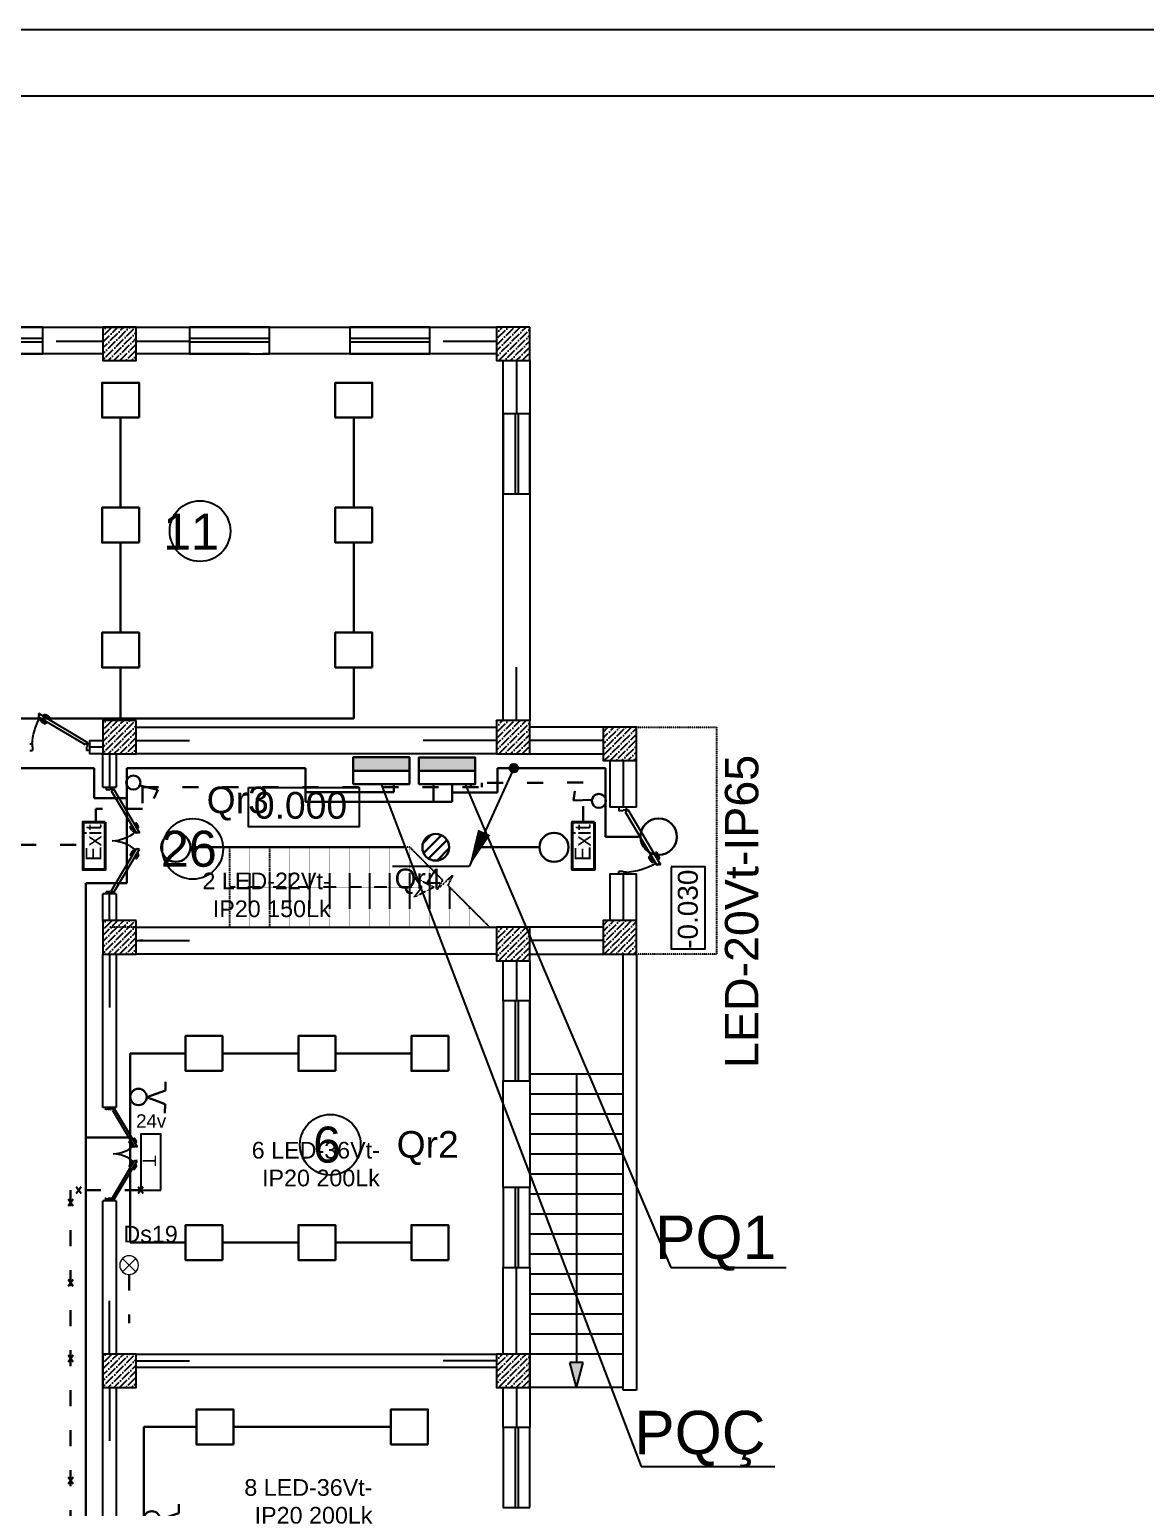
# Model space of a CAD drawing. Header units: millimetres. Extents: x 42452 to 2852333, y -419346 to 834876.
# Drawn here: x 2552441 to 2569170, y 324931 to 347095 of the extents above; entities that cross this region are included whole.
import ezdxf
from ezdxf import colors
from ezdxf.entities.mleader import LeaderData, LeaderLine
from ezdxf.math import Vec2, Vec3

# ---------------------------------------------------------------- set-up
doc = ezdxf.new("R2010")
doc.units = ezdxf.units.MM
for name, pattern in [('( Hidden )', [0.275, 0.15, -0.125]), ('006_PP_0101_AS_101_00$0$006_PP_0101_AS_102_00$0$006_PP_GRID_0101$0$006_TD-D_0101_AS_N101_00$0$TEČKOVANБX2', [0.05, 0, -0.05]), ('ACAD_ISO02W100', [15, 12, -3]), ('ACAD_ISO03W100', [30, 12, -18])]:
    doc.linetypes.add(name, pattern=pattern)
for name, color, linetype in [('BLOK111', 7, 'Continuous'), ('Layer2', 7, 'Continuous'), ('размер', 7, 'Continuous')]:
    doc.layers.add(name, color=color, linetype=linetype)
for name, color, linetype, lineweight in [('c_dv_l x_tti-25_Ном._пера__21_Ном._пера__21', 7, 'Continuous', 30), ('Elektrika_ishiq', 5, 'Continuous', 30), ('memar', 7, 'Continuous', 25), ('выкл1_IP20', 5, 'Continuous', 30), ('Выкл2_IP20', 5, 'Continuous', 30), ('ДВЕРИ', 7, 'Continuous', 5), ('ДС', 5, 'Continuous', 30), ('надписи', 5, 'Continuous', 30), ('НПО20-60', 5, 'Continuous', 30), ('Соед_газа', 184, 'ACAD_ISO03W100', 30), ('Соедин', 5, 'Continuous', 30), ('Соедин_роз', 94, 'Continuous', 30), ('Соединение', 5, 'Continuous', 30), ('текст_свет', 5, 'Continuous', 30), ('Шит', 1, 'Continuous', 30)]:
    doc.layers.add(name, color=color, linetype=linetype, lineweight=lineweight)
doc.styles.add('Arial', font='arial.ttf', dxfattribs={"height": 200})
doc.styles.add('GENERATED_STYLE_1', font='times.ttf')
doc.styles.add('my_own', font='arial.ttf')
doc.styles.get("Standard").update_dxf_attribs({"font": 'arial.ttf'})
doc.styles.add('СГЕНЕРИР_СТИЛЬ_1', font='arial.ttf')

# ---------------------------------------------------------------- blocks, each defined once
blk = doc.blocks.new('qapi 700')
at = {"layer": 'ДВЕРИ', "color": 251, "lineweight": 25, "true_color": 0x636466}
for p, q in [((1281620, 90086), (1281659, 90086)), ((1281659, 90034), (1281659, 90086)), ((1282420, 90086), (1282380, 90086)), ((1282380, 90034), (1282380, 90085)), ((1281620, 89997), (1281651, 89997)), ((1281651, 89997), (1281651, 90034)), ((1281651, 90034), (1281659, 90034)), ((1282368, 90010), (1281735, 89633)), ((1282395, 89980), (1281741, 89591)), ((1282382, 89987), (1282368, 90010)), ((1282388, 90034), (1282380, 90034)), ((1282388, 89991), (1282382, 89987)), ((1282388, 89997), (1282388, 90034)), ((1282420, 89997), (1282388, 89997)), ((1282420, 89997), (1282388, 89997)), ((1282395, 89980), (1282388, 89991)), ((1281775, 89698), (1281826, 89728)), ((1281835, 89712), (1281794, 89687)), ((1281836, 89725), (1281838, 89722)), ((1281733, 89605), (1281747, 89613)), ((1281741, 89591), (1281733, 89605)), ((1281747, 89613), (1281735, 89633)), ((1281812, 89685), (1281762, 89656)), ((1281762, 89656), (1281765, 89651)), ((1281776, 89665), (1281770, 89676)), ((1281785, 89617), (1281787, 89613)), ((1281787, 89613), (1281837, 89642)), ((1281792, 89676), (1281793, 89674)), ((1281802, 89622), (1281809, 89609)), ((1281814, 89681), (1281812, 89685)), ((1281820, 89629), (1281818, 89631)), ((1281872, 89650), (1281831, 89626)), ((1281831, 89604), (1281881, 89634)), ((1281837, 89642), (1281835, 89646)), ((1281884, 89645), (1281883, 89647))]:
    blk.add_line(p, q, dxfattribs=at)
for centre, radius, start, end in [((1282471, 90052), 821, 183.4077, 209.5706), ((1281830, 89721), 7.94, 30.7133, 120.7133), ((1281831, 89718), 7.94, 300.7133, 30.7133), ((1281783, 89684), 15.9, 120.7133, 210.7133), ((1281798, 89680), 7.94, 120.7133, 210.7133), ((1281823, 89617), 15.9, 210.7133, 300.7133), ((1281827, 89633), 7.94, 210.7133, 300.7133), ((1281876, 89643), 7.94, 30.7133, 120.7133), ((1281877, 89641), 7.94, 300.7133, 30.7133)]:
    blk.add_arc(centre, radius, start, end, dxfattribs=at)
blk = doc.blocks.new('DSA')
at = {"layer": 'ДВЕРИ', "color": 251, "lineweight": 25, "true_color": 0x636466}
for p, q in [((153780, 788017), (153820, 788017)), ((153812, 787928), (153812, 787965)), ((153812, 787965), (153820, 787965)), ((153818, 787918), (153832, 787941)), ((153820, 787965), (153820, 788016)), ((153832, 787941), (154468, 787562)), ((155336, 787941), (154700, 787562)), ((155350, 787918), (155336, 787941)), ((155388, 788017), (155348, 788017)), ((155348, 787965), (155348, 788016)), ((155356, 787965), (155348, 787965)), ((155356, 787928), (155356, 787965)), ((153780, 787928), (153812, 787928)), ((153780, 787928), (153812, 787928)), ((153804, 787910), (153811, 787922)), ((153804, 787910), (154462, 787520)), ((153811, 787922), (153818, 787918)), ((155364, 787910), (154706, 787520)), ((155357, 787922), (155350, 787918)), ((155388, 787928), (155356, 787928)), ((155388, 787928), (155356, 787928)), ((155364, 787910), (155357, 787922)), ((154318, 787574), (154320, 787576)), ((154372, 787532), (154321, 787563)), ((154331, 787579), (154372, 787555)), ((154366, 787654), (154365, 787652)), ((154365, 787571), (154368, 787575)), ((154415, 787542), (154365, 787571)), ((154367, 787641), (154409, 787616)), ((154428, 787627), (154377, 787657)), ((154383, 787557), (154384, 787560)), ((154388, 787610), (154391, 787615)), ((154391, 787615), (154441, 787585)), ((154401, 787550), (154394, 787538)), ((154411, 787605), (154410, 787603)), ((154418, 787546), (154415, 787542)), ((154426, 787594), (154433, 787605)), ((154441, 787585), (154438, 787580)), ((154456, 787542), (154468, 787562)), ((154470, 787534), (154456, 787542)), ((154462, 787520), (154470, 787534)), ((154698, 787534), (154712, 787542)), ((154706, 787520), (154698, 787534)), ((154712, 787542), (154700, 787562)), ((154777, 787615), (154727, 787585)), ((154727, 787585), (154730, 787580)), ((154742, 787594), (154735, 787605)), ((154740, 787627), (154791, 787657)), ((154750, 787546), (154753, 787542)), ((154753, 787542), (154803, 787571)), ((154757, 787605), (154758, 787603)), ((154801, 787641), (154760, 787616)), ((154767, 787550), (154775, 787538)), ((154780, 787610), (154777, 787615)), ((154785, 787557), (154784, 787560)), ((154837, 787579), (154796, 787555)), ((154797, 787532), (154847, 787563)), ((154803, 787571), (154800, 787575)), ((154802, 787654), (154804, 787652)), ((154850, 787574), (154848, 787576))]:
    blk.add_line(p, q, dxfattribs=at)
for centre, radius, start, end in [((154002, 787952), 583, 319.7101, 357.5846), ((155160, 787950), 576, 182.1815, 220.5237), ((154325, 787569), 7.98, 149.2867, 239.2867), ((154327, 787572), 7.98, 59.2867, 149.2867), ((154371, 787648), 7.98, 149.2867, 239.2867), ((154373, 787650), 7.98, 59.2867, 149.2867), ((154376, 787561), 7.98, 239.2867, 329.2867), ((154380, 787546), 16, 239.2867, 329.2867), ((154404, 787609), 7.98, 329.2867, 59.2867), ((154420, 787613), 16, 329.2867, 59.2867), ((154748, 787613), 16, 120.7133, 210.7133), ((154764, 787609), 7.98, 120.7133, 210.7133), ((154788, 787546), 16, 210.7133, 300.7133), ((154792, 787561), 7.98, 210.7133, 300.7133), ((154795, 787650), 7.98, 30.7133, 120.7133), ((154797, 787648), 7.98, 300.7133, 30.7133), ((154842, 787572), 7.98, 30.7133, 120.7133), ((154843, 787569), 7.98, 300.7133, 30.7133)]:
    blk.add_arc(centre, radius, start, end, dxfattribs=at)
blk = doc.blocks.new('выкл1_IP20')
at = {"layer": 'выкл1_IP20'}
for p, q in [((0, 125), (-70, 447)), ((-70, 447), (99, 447))]:
    blk.add_line(p, q, dxfattribs=at)
blk.add_circle((0, 0), 125, dxfattribs=at)
blk = doc.blocks.new('выкл2_IP20')
at = {"layer": 'Выкл2_IP20'}
for p, q in [((-105, 409), (-239, 409)), ((0, 125), (-105, 409)), ((0, 125), (105, 409)), ((105, 409), (239, 409))]:
    blk.add_line(p, q, dxfattribs=at)
blk.add_circle((0, 0), 125, dxfattribs=at)
blk = doc.blocks.new('х')
at = {"layer": 'Соед_газа', "color": 4, "ltscale": 25}
for p, q in [((38, 50), (-38, -50)), ((-38, 50), (38, -50))]:
    blk.add_line(p, q, dxfattribs=at)
blk = doc.blocks.new('ПГ')
at = {"layer": 'Шит'}
blk.add_hatch(color=256, dxfattribs=at).paths.add_polyline_path([(-470, 228), (-470, 3), (470, 3), (470, 228)])
blk.add_line((470, 228), (-470, 228), dxfattribs=at)
blk.add_lwpolyline([(-470, 452), (-470, 3), (470, 3), (470, 452)], close=True, dxfattribs=at)
blk = doc.blocks.new('t')
at = {"layer": 'Соедин', "lineweight": -3}
blk.add_hatch(color=256, dxfattribs=at).paths.add_polyline_path([(-65, 0, 1), (65, 0, 1)])
blk.add_circle((0, 0), 65.1, dxfattribs=at)
blk = doc.blocks.new('НПО20-60')
at = {"layer": 'НПО20-60'}
blk.add_circle((0, 0), 218, dxfattribs=at)
blk = doc.blocks.new('LED 18Vt_qaza')
at = {"layer": 'Elektrika_ishiq'}
h = blk.add_hatch(dxfattribs=at)
h.set_pattern_fill('ANSI31', color=256, scale=35)
h.set_pattern_definition([(45, (-81120.91, -35049.79), (-78.57724, 78.57724), [])])
h.paths.add_polyline_path([(-200, 0, 1), (200, 0, 1)])
blk.add_circle((0, 0), 200, dxfattribs=at)
blk = doc.blocks.new('дс')
at = {"layer": 'ДС', "linetype": 'Continuous', "lineweight": 0}
for p, q in [((-99, 99), (99, -99)), ((-99, -99), (99, 99))]:
    blk.add_line(p, q, dxfattribs=at)
blk.add_circle((0, 0), 140, dxfattribs=at)

msp = doc.modelspace()

# ---------------------------------------------------------------- hatches: boundary and pattern name
at = {"layer": 'memar', "lineweight": 25}
h = msp.add_hatch(dxfattribs=at)
h.set_pattern_fill('ANSI36', color=256, scale=500)
h.set_pattern_definition([(45, (803142.24, 2624728.387), (33.1456304, 121.533978), [156.25, -31.25, 0, -31.25])])
h.paths.add_polyline_path([(2553540.25168, 342630.87208), (2553540.25168, 342130.87208), (2554040.25168, 342130.87208), (2554040.25168, 342630.87208)])
h = msp.add_hatch(dxfattribs=at)
h.set_pattern_fill('ANSI36', color=256, scale=500)
h.set_pattern_definition([(45, (797242.44, 2624728.387), (33.1456304, 121.533978), [156.25, -31.25, 0, -31.25])])
h.paths.add_polyline_path([(2559440.05661, 342630.87208), (2559440.05661, 342130.87208), (2559940.05661, 342130.87208), (2559940.05661, 342630.87208)])
h = msp.add_hatch(dxfattribs=at)
h.set_pattern_fill('ANSI36', color=256, scale=500)
h.set_pattern_definition([(45, (803142.24, 2618828.38), (33.1456304, 121.533978), [156.25, -31.25, 0, -31.25])])
h.paths.add_polyline_path([(2553540.25168, 336730.86639), (2553540.25168, 336230.86639), (2554040.25168, 336230.86639), (2554040.25168, 336730.86639)])
h = msp.add_hatch(dxfattribs=at)
h.set_pattern_fill('ANSI36', color=256, scale=500)
h.set_pattern_definition([(45, (797242.26, 2618828.38), (33.1456304, 121.533978), [156.25, -31.25, 0, -31.25])])
h.paths.add_polyline_path([(2559440.23291, 336730.86639), (2559440.23291, 336230.86639), (2559940.23291, 336230.86639), (2559940.23291, 336730.86639)])
h = msp.add_hatch(dxfattribs=at)
h.set_pattern_fill('ANSI36', color=256, scale=500)
h.set_pattern_definition([(45, (795642.066, 2618728.38), (33.1456304, 121.533978), [156.25, -31.25, 0, -31.25])])
h.paths.add_polyline_path([(2561040.42783, 336630.86639), (2561040.42783, 336130.86639), (2561540.42783, 336130.86639), (2561540.42783, 336630.86639)])
at = {"layer": 'memar', "linetype": 'Continuous', "lineweight": 25, "true_color": 0x000000}
h = msp.add_hatch(dxfattribs=at)
h.set_pattern_fill('ЖЕЛЕЗОБЕТОН', color=18, style=0, pattern_type=2)
h.set_pattern_definition([(45, (3159189.63, 1700578.46), (-183.847756, 183.847756), []), (45, (3159097.7, 1700670.4), (-183.847756, 183.847756), [194.999993, -64.999998, 0, -64.999998])])
h.paths.add_polyline_path([(2561540.42783, 336630.8664), (2561540.42783, 336130.86639), (2561540.23291, 336130.86639), (2561540.23291, 336630.67147)])
at = {"layer": 'memar', "lineweight": 25}
h = msp.add_hatch(dxfattribs=at)
h.set_pattern_fill('ANSI36', color=256, scale=500)
h.set_pattern_definition([(45, (803142.24, 2615828.38), (33.1456304, 121.533978), [156.25, -31.25, 0, -31.25])])
h.paths.add_polyline_path([(2553540.25168, 333730.86639), (2553540.25168, 333230.86639), (2554040.25168, 333230.86639), (2554040.25168, 333730.86639)])
h = msp.add_hatch(dxfattribs=at)
h.set_pattern_fill('ANSI36', color=256, scale=500)
h.set_pattern_definition([(45, (797242.26, 2615728.38), (33.1456304, 121.533978), [156.25, -31.25, 0, -31.25])])
h.paths.add_polyline_path([(2559440.23291, 333630.86639), (2559440.23291, 333130.86639), (2559940.23291, 333130.86639), (2559940.23291, 333630.86639)])
h = msp.add_hatch(dxfattribs=at)
h.set_pattern_fill('ANSI36', color=256, scale=500)
h.set_pattern_definition([(45, (795642.26, 2615828.38), (33.1456304, 121.533978), [156.25, -31.25, 0, -31.25])])
h.paths.add_polyline_path([(2561040.23291, 333730.86639), (2561040.23291, 333230.86639), (2561540.23291, 333230.86639), (2561540.23291, 333730.86639)])
h = msp.add_hatch(dxfattribs=at)
h.set_pattern_fill('ANSI36', color=256, scale=500)
h.set_pattern_definition([(45, (803142.44, 2609328.38), (33.1456304, 121.533978), [156.25, -31.25, 0, -31.25])])
h.paths.add_polyline_path([(2553540.05675, 327230.86639), (2553540.05675, 326730.86639), (2554040.05675, 326730.86639), (2554040.05675, 327230.86639)])
h = msp.add_hatch(dxfattribs=at)
h.set_pattern_fill('ANSI36', color=256, scale=500)
h.set_pattern_definition([(45, (797242.26, 2609328.38), (33.1456304, 121.533978), [156.25, -31.25, 0, -31.25])])
h.paths.add_polyline_path([(2559440.23291, 327230.86639), (2559440.23291, 326730.86639), (2559940.23291, 326730.86639), (2559940.23291, 327230.86639)])
at = {"layer": 'memar', "linetype": 'Continuous', "lineweight": 25, "true_color": 0x000000}
msp.add_hatch(color=18, dxfattribs=at).paths.add_polyline_path([(2560639.96845, 326730.86639), (2560539.96845, 327104.07139), (2560739.96845, 327104.07139)])

# ---------------------------------------------------------------- linework, layer by layer
at = {"color": 5, "lineweight": 30}
for p, q in [((2553804.93235, 341274.58628), (2553804.93235, 339924.97929)), ((2557300.3964, 341274.58628), (2557300.3964, 339924.97929)), ((2553804.93235, 339401.14089), (2553804.93235, 338051.5339)), ((2557300.3964, 339401.14089), (2557300.3964, 338051.5339)), ((2553804.93235, 336763.15637), (2553804.93235, 337527.69549)), ((2557300.3964, 336763.15637), (2557300.3964, 337527.69549)), ((2553900.0036, 335178.13191), (2553900.0036, 336016.85071)), ((2553900.0036, 336016.85071), (2556575.38393, 336016.85071)), ((2559456.81651, 336016.85071), (2561073.29608, 336016.85071)), ((2561073.29608, 336016.85071), (2561073.29608, 334989.55395)), ((2561598.07547, 334989.55395), (2561073.29608, 334989.55395))]:
    msp.add_line(p, q, dxfattribs=at)
for points in [[(2554082.20349, 341274.58628), (2553527.66121, 341274.58628), (2553527.66121, 341798.42468), (2554082.20349, 341798.42468)], [(2557577.66754, 341274.58628), (2557023.12526, 341274.58628), (2557023.12526, 341798.42468), (2557577.66754, 341798.42468)], [(2554082.20349, 339401.14089), (2553527.66121, 339401.14089), (2553527.66121, 339924.97929), (2554082.20349, 339924.97929)], [(2557577.66754, 339401.14089), (2557023.12526, 339401.14089), (2557023.12526, 339924.97929), (2557577.66754, 339924.97929)], [(2554082.20349, 337527.69549), (2553527.66121, 337527.69549), (2553527.66121, 338051.5339), (2554082.20349, 338051.5339)], [(2557577.66754, 337527.69549), (2557023.12526, 337527.69549), (2557023.12526, 338051.5339), (2557577.66754, 338051.5339)], [(2555333.09415, 331478.0173), (2554778.55187, 331478.0173), (2554778.55187, 332001.85571), (2555333.09415, 332001.85571)], [(2557026.61137, 331478.0173), (2556472.06909, 331478.0173), (2556472.06909, 332001.85571), (2557026.61137, 332001.85571)], [(2558720.12858, 331478.0173), (2558165.5863, 331478.0173), (2558165.5863, 332001.85571), (2558720.12858, 332001.85571)], [(2555333.09415, 328641.63529), (2554778.55187, 328641.63529), (2554778.55187, 329165.47369), (2555333.09415, 329165.47369)], [(2557026.61137, 328641.63529), (2556472.06909, 328641.63529), (2556472.06909, 329165.47369), (2557026.61137, 329165.47369)], [(2558720.12858, 328641.63529), (2558165.5863, 328641.63529), (2558165.5863, 329165.47369), (2558720.12858, 329165.47369)], [(2555495.82191, 325877.07053), (2554941.27963, 325877.07053), (2554941.27963, 326400.90893), (2555495.82191, 326400.90893)], [(2558413.57724, 325877.07053), (2557859.03496, 325877.07053), (2557859.03496, 326400.90893), (2558413.57724, 326400.90893)]]:
    msp.add_lwpolyline(points, close=True, dxfattribs=at)
at = {"layer": 'BLOK111', "color": 5, "lineweight": 40, "ltscale": 0.5}
for points in [[(2553575.44555, 335209.10205), (2553575.44555, 334498.04367), (2553241.76222, 334498.04367), (2553241.76222, 335209.10205)], [(2560909.03943, 335209.10205), (2560909.03943, 334498.04367), (2560575.3561, 334498.04367), (2560575.3561, 335209.10205)]]:
    msp.add_lwpolyline(points, close=True, dxfattribs=at)
at = {"layer": 'c_dv_l x_tti-25_Ном._пера__21_Ном._пера__21', "linetype": 'Continuous', "lineweight": 25, "flags": 128}
for points in [[(2504668.48455, 347094.91914), (2588276.03655, 347094.91914), (2588276.03655, 287972.43594), (2504668.48455, 287972.43594)], [(2508649.79655, 346099.59114), (2587280.70855, 346099.59114), (2587280.70855, 288967.76394), (2508649.79655, 288967.76394)]]:
    msp.add_lwpolyline(points, close=True, dxfattribs=at)
at = {"layer": 'Layer2', "color": 4}
msp.add_lwpolyline([(2554406.84338, 329687.71366), (2554406.84338, 330527.7222), (2554107.81007, 330527.7222), (2554107.81007, 329687.71366)], close=True, dxfattribs=at)
at = {"layer": 'memar', "color": 7, "linetype": '( Hidden )', "lineweight": 25}
for p, q in [((2561540.05661, 336630.86639), (2562740.05661, 336630.86639)), ((2562740.05661, 336630.86639), (2562740.05661, 333230.86639)), ((2558142.23291, 334830.84796), (2555442.23291, 334830.84796)), ((2555442.23291, 333630.84796), (2555442.23291, 334830.84796)), ((2556042.23291, 333630.84796), (2556042.23291, 334830.84796)), ((2558633.64269, 334339.43818), (2558142.23291, 334830.84796)), ((2559342.23291, 333630.84796), (2558711.97539, 334261.10548)), ((2554039.8803, 333630.86639), (2553639.8803, 333630.86639)), ((2558693.26665, 333230.86639), (2555640.01588, 333230.86639)), ((2559439.8803, 333230.86639), (2557493.26665, 333230.86639)), ((2562740.05661, 333230.86639), (2561540.05661, 333230.86639))]:
    msp.add_line(p, q, dxfattribs=at)
at = {"layer": 'memar', "color": 7, "linetype": '006_PP_0101_AS_101_00$0$006_PP_0101_AS_102_00$0$006_PP_GRID_0101$0$006_TD-D_0101_AS_N101_00$0$TEČKOVANБX2', "lineweight": 25}
for p, q in [((2555742.23291, 333630.84796), (2555742.23291, 334830.84796)), ((2556042.23291, 333630.84796), (2556042.23291, 334830.84796)), ((2556342.23291, 333630.84796), (2556342.23291, 334830.84796)), ((2556642.23291, 333630.84796), (2556642.23291, 334830.84796)), ((2556942.23291, 333630.84796), (2556942.23291, 334830.84796)), ((2557242.23291, 333630.84796), (2557242.23291, 334830.84796)), ((2557542.23291, 333630.84796), (2557542.23291, 334830.84796)), ((2557842.23291, 333630.84796), (2557842.23291, 334830.84796)), ((2558142.23291, 333630.84796), (2558142.23291, 334830.84796)), ((2558442.23291, 333630.84796), (2558442.23291, 334530.84796)), ((2558742.23291, 334323.7257), (2558742.23291, 334374.42519)), ((2558742.23291, 333630.84796), (2558742.23291, 334230.84796)), ((2559042.23291, 333630.84796), (2559042.23291, 333930.84796)), ((2559342.23291, 333630.84796), (2559342.23291, 333630.86639))]:
    msp.add_line(p, q, dxfattribs=at)
at = {"layer": 'memar', "color": 7, "linetype": 'Continuous', "lineweight": 25}
for p, q in [((2554138.3178, 333430.87476), (2554096.1303, 333430.87476)), ((2561340.05661, 331430.86639), (2559939.8803, 331430.86639)), ((2560639.96845, 331430.86639), (2560639.96845, 327104.07139)), ((2561340.05661, 331130.86639), (2559939.8803, 331130.86639)), ((2561340.05661, 330830.86639), (2559939.8803, 330830.86639)), ((2561340.05661, 330530.86639), (2559939.8803, 330530.86639)), ((2561340.05661, 330230.86639), (2559939.8803, 330230.86639)), ((2561340.05661, 329930.86639), (2559939.8803, 329930.86639)), ((2561340.05661, 329630.86639), (2559939.8803, 329630.86639)), ((2561340.05661, 329330.86639), (2559939.8803, 329330.86639)), ((2561340.05661, 329030.86639), (2559939.8803, 329030.86639)), ((2561340.05661, 328730.86639), (2559939.8803, 328730.86639)), ((2561340.05661, 328430.86639), (2559939.8803, 328430.86639)), ((2561340.05661, 328130.86639), (2559939.8803, 328130.86639)), ((2561340.05661, 327830.86639), (2559939.8803, 327830.86639)), ((2561340.05661, 327530.86639), (2559939.8803, 327530.86639)), ((2561340.05661, 327230.86639), (2559939.8803, 327230.86639)), ((2560739.96845, 327104.07139), (2560539.96845, 327104.07139)), ((2560639.96845, 326730.86639), (2560539.96845, 327104.07139)), ((2560639.96845, 326730.86639), (2560739.96845, 327104.07139)), ((2561340.05661, 326730.86639), (2559939.8803, 326730.86639))]:
    msp.add_line(p, q, dxfattribs=at)
at = {"layer": 'memar', "color": 0, "lineweight": 25}
for p, q in [((2553739.8803, 330930.86639), (2553539.8803, 330930.86639)), ((2553739.8803, 329530.86639), (2553539.8803, 329530.86639))]:
    msp.add_line(p, q, dxfattribs=at)
at = {"layer": 'memar', "color": 251, "linetype": 'ACAD_ISO02W100', "lineweight": 25, "ltscale": 10, "true_color": 0x636466}
for p, q in [((2553570.11107, 330915.27957), (2553580.42503, 330909.15235)), ((2553585.33542, 330936.52705), (2553585.33542, 330908.62366)), ((2553585.33542, 330936.52705), (2553585.33542, 330908.62366)), ((2553663.23951, 330936.52705), (2553663.23951, 330901.64782)), ((2553580.42503, 330909.15235), (2553576.86217, 330903.15498)), ((2553576.86217, 330903.15498), (2553596.53507, 330891.4679)), ((2553585.33542, 330908.62366), (2553617.68253, 330908.62366)), ((2553617.68253, 330908.62366), (2553617.68253, 330901.64782)), ((2553617.68253, 330901.64782), (2553662.74457, 330901.64782)), ((2553570.11107, 329552.11387), (2553580.42503, 329558.24109)), ((2553576.86217, 329564.23846), (2553596.53507, 329575.92554)), ((2553580.42503, 329558.24109), (2553576.86217, 329564.23846)), ((2553585.33542, 329530.86639), (2553585.33542, 329558.76978)), ((2553585.33542, 329530.86639), (2553585.33542, 329558.76978)), ((2553585.33542, 329558.76978), (2553617.68253, 329558.76978)), ((2553617.68253, 329558.76978), (2553617.68253, 329565.74562)), ((2553617.68253, 329565.74562), (2553662.74457, 329565.74562)), ((2553663.23951, 329530.86639), (2553663.23951, 329565.74562))]:
    msp.add_line(p, q, dxfattribs=at)
at = {"layer": 'memar', "color": 0, "lineweight": 25}
for points in [[(2518040.05661, 342630.87208), (2559440.05661, 342630.87208)], [(2553540.25168, 342230.87208), (2548039.86168, 342230.87208)], [(2555739.8803, 342230.87208), (2554040.25168, 342230.87208)], [(2559440.05661, 342230.87208), (2555939.8803, 342230.87208)], [(2559540.05661, 336730.86639), (2559540.05661, 342130.87208)], [(2559940.05661, 342130.87208), (2559940.05661, 336730.86639)], [(2554040.25168, 336630.86639), (2559440.05661, 336630.86639)], [(2561040.42783, 336630.86639), (2559940.25153, 336630.86639)], [(2553339.40574, 336430.86639), (2553540.25168, 336430.86639)], [(2553339.40574, 336430.86639), (2553339.40574, 336230.86639)], [(2553539.8803, 336230.86639), (2553339.40574, 336230.86639)], [(2553540.05675, 335730.86639), (2553540.05675, 336230.86639), (2553740.05675, 336230.86639), (2553740.05675, 335730.86639)], [(2559440.23291, 336230.86639), (2554040.25168, 336230.86639)], [(2559940.05661, 336230.86639), (2561040.42783, 336230.86639)], [(2561140.42783, 336130.86639), (2561140.42783, 335431.11762)], [(2561540.42783, 335431.11762), (2561540.42783, 336130.86639)], [(2553540.05675, 335730.86639), (2553740.05675, 335730.86639)], [(2561540.42783, 335431.11762), (2561140.42783, 335431.11762)], [(2561140.42783, 334431.11762), (2561540.42783, 334431.11762)], [(2561140.42783, 334431.1176), (2561140.42783, 333730.86639)], [(2561540.05661, 333730.86639), (2561540.42783, 334431.11762)], [(2553740.05675, 334130.86639), (2553739.8803, 333730.86639), (2553539.8803, 333730.86639), (2553540.05675, 334130.86639)], [(2553740.05675, 334130.86639), (2553540.05675, 334130.86639)], [(2554039.8803, 333630.86639), (2559440.23291, 333630.86639)], [(2561040.42783, 333630.86639), (2559940.05661, 333630.86639)], [(2553539.8803, 330930.86639), (2553540.25168, 333230.86639)], [(2553740.05675, 333230.86639), (2553739.8803, 330930.86639)], [(2559440.05661, 333230.86639), (2554040.25168, 333230.86639)], [(2559540.05675, 332530.79026), (2559540.05675, 333130.86639)], [(2559940.05675, 333130.86639), (2559940.05675, 329730.79026)], [(2559940.42783, 333230.86639), (2561040.05661, 333230.86639)], [(2559540.05675, 329730.79026), (2559540.05675, 331330.79026)], [(2559940.05675, 331330.79026), (2559940.05675, 329730.79026)], [(2553539.8803, 324531.03607), (2553539.8803, 329530.86639)], [(2553739.8803, 329530.86639), (2553739.8803, 327230.86639)], [(2559540.05675, 327230.86639), (2559540.05675, 328530.79026)], [(2559940.05675, 328530.79026), (2559940.05675, 326130.79026)], [(2553740.05675, 326730.86639), (2553739.8803, 324531.03607)], [(2559540.05675, 326130.79026), (2559540.05675, 326730.86639)]]:
    msp.add_lwpolyline(points, dxfattribs=at)
for points in [[(2552640.05661, 342630.87208), (2551440.05661, 342630.87208), (2551440.05661, 342230.87208), (2552640.05661, 342230.87208)], [(2556040.0566, 342630.87208), (2554840.05661, 342630.87208), (2554840.05661, 342230.87208), (2556040.0566, 342230.87208)], [(2558440.23291, 342630.87208), (2557240.23291, 342630.87208), (2557240.23291, 342230.87208), (2558440.23291, 342230.87208)], [(2559940.05661, 340130.45666), (2559940.05661, 341330.45666), (2559540.05661, 341330.45666), (2559540.05661, 340130.45666)], [(2559940.05661, 331330.79026), (2559940.05661, 332530.79026), (2559540.05661, 332530.79026), (2559540.05661, 331330.79026)], [(2559938.91934, 328530.79026), (2559938.91934, 329730.79026), (2559538.91934, 329730.79026), (2559538.91934, 328530.79026)], [(2559440.23291, 327030.86639), (2554040.05675, 327030.86639), (2554040.05675, 327230.86639), (2559440.23291, 327230.86639)], [(2559940.05661, 324930.79026), (2559940.05661, 326130.79026), (2559540.05661, 326130.79026), (2559540.05661, 324930.79026)]]:
    msp.add_lwpolyline(points, close=True, dxfattribs=at)
at = {"layer": 'memar', "color": 146, "lineweight": 25, "true_color": 0x105689}
for points in [[(2551440.05661, 342462.00949), (2551440.05661, 342412.00949), (2552640.05661, 342412.00949), (2552640.05661, 342462.00949)], [(2554840.05661, 342462.00949), (2554840.05661, 342412.00949), (2556040.0566, 342412.00949), (2556040.0566, 342462.00949)], [(2557240.23291, 342462.00949), (2557240.23291, 342412.00949), (2558440.23291, 342412.00949), (2558440.23291, 342462.00949)], [(2559771.19401, 341330.45666), (2559721.19401, 341330.45666), (2559721.19401, 340130.45666), (2559771.19401, 340130.45666)], [(2559771.19401, 332530.79026), (2559721.19401, 332530.79026), (2559721.19401, 331330.79026), (2559771.19401, 331330.79026)], [(2559770.05675, 329730.79026), (2559720.05675, 329730.79026), (2559720.05675, 328530.79026), (2559770.05675, 328530.79026)], [(2559771.19401, 326130.79026), (2559721.19401, 326130.79026), (2559721.19401, 324930.79026), (2559771.19401, 324930.79026)]]:
    msp.add_lwpolyline(points, close=True, dxfattribs=at)
at = {"layer": 'memar', "color": 3, "lineweight": 25}
for points in [[(2554040.25168, 342630.87208), (2553540.25168, 342630.87208), (2553540.25168, 342130.87208), (2554040.25168, 342130.87208)], [(2559940.05661, 342630.87208), (2559440.05661, 342630.87208), (2559440.05661, 342130.87208), (2559940.05661, 342130.87208)], [(2554040.25168, 336730.86639), (2553540.25168, 336730.86639), (2553540.25168, 336230.86639), (2554040.25168, 336230.86639)], [(2559940.23291, 336730.86639), (2559440.23291, 336730.86639), (2559440.23291, 336230.86639), (2559940.23291, 336230.86639)], [(2561540.42783, 336630.86639), (2561040.42783, 336630.86639), (2561040.42783, 336130.86639), (2561540.42783, 336130.86639)], [(2554040.25168, 333730.86639), (2553540.25168, 333730.86639), (2553540.25168, 333230.86639), (2554040.25168, 333230.86639)], [(2559940.23291, 333630.86639), (2559440.23291, 333630.86639), (2559440.23291, 333130.86639), (2559940.23291, 333130.86639)], [(2561540.23291, 333730.86639), (2561040.23291, 333730.86639), (2561040.23291, 333230.86639), (2561540.23291, 333230.86639)], [(2554040.05675, 327230.86639), (2553540.05675, 327230.86639), (2553540.05675, 326730.86639), (2554040.05675, 326730.86639)], [(2559940.23291, 327230.86639), (2559440.23291, 327230.86639), (2559440.23291, 326730.86639), (2559940.23291, 326730.86639)]]:
    msp.add_lwpolyline(points, close=True, dxfattribs=at)
at = {"layer": 'memar', "lineweight": 25}
for points in [[(2553540.25168, 342416.36379), (2552839.96584, 342416.36379)], [(2554840.25168, 342416.36379), (2554040.25168, 342416.36379)], [(2559440.05661, 342416.36379), (2558640.05661, 342416.36379)], [(2559740.2329, 342130.87208), (2559740.05661, 341330.45666)], [(2559740.2329, 336730.86639), (2559740.2329, 337530.86639)], [(2553339.40574, 336337.31698), (2553540.25168, 336337.31698)], [(2553640.05675, 336230.86639), (2553640.05675, 335730.86639)], [(2554040.25168, 336430.86639), (2554840.25168, 336430.86639)], [(2559440.23291, 336430.86639), (2558340.03798, 336430.86639)], [(2561040.42783, 336430.86639), (2559940.23291, 336430.86639)], [(2561340.42783, 336130.86639), (2561340.42783, 335431.11762)], [(2561340.42783, 334431.11762), (2561340.42783, 333730.86639)], [(2553639.8803, 333730.86639), (2553639.8803, 334130.86639)], [(2554040.25168, 333430.86639), (2554840.25168, 333430.86639)], [(2561040.23291, 333430.86639), (2559940.23291, 333430.86639)], [(2553639.8803, 333230.86639), (2553639.8803, 332430.86639)], [(2559740.2329, 333130.86639), (2559740.2329, 332530.79026)], [(2559740.2329, 327230.86639), (2559738.91934, 328530.79026)], [(2553637.87169, 327230.86639), (2553637.87169, 328030.86639)], [(2554040.05675, 327130.86639), (2554840.05675, 327130.86639)], [(2559440.23291, 327130.86639), (2558640.23291, 327130.86639)], [(2553637.87169, 326730.86639), (2553637.87169, 325930.86639)], [(2559740.2329, 326730.86639), (2559740.2329, 326130.79026)]]:
    msp.add_lwpolyline(points, dxfattribs=at)
at = {"layer": 'memar', "color": 7, "linetype": 'Continuous', "lineweight": 25, "flags": 128}
msp.add_lwpolyline([(2555723.16087, 335727.87383), (2557382.04455, 335727.87383), (2557382.04455, 335138.04852), (2555723.16087, 335138.04852)], close=True, dxfattribs=at)
at = {"layer": 'memar', "linetype": 'Continuous', "lineweight": 25, "flags": 128}
msp.add_lwpolyline([(2562060.3519, 334536.71006), (2562060.3519, 333307.58928), (2562570.99648, 333307.58928), (2562570.99648, 334536.71006)], close=True, dxfattribs=at)
msp.add_lwpolyline([(2562060.3519, 334536.71006), (2562060.3519, 333307.58928), (2562570.99648, 333307.58928), (2562570.99648, 334536.71006)], close=True, dxfattribs=at)
at = {"layer": 'memar', "color": 7, "linetype": '006_PP_0101_AS_101_00$0$006_PP_0101_AS_102_00$0$006_PP_GRID_0101$0$006_TD-D_0101_AS_N101_00$0$TEČKOVANБX2', "lineweight": 25, "flags": 128}
for points in [[(2558322.99161, 334233.25292), (2558206.02205, 334385.74235), (2558506.02205, 334233.25309), (2558206.02205, 334080.76297), (2558322.99143, 334233.25268), (2555442.23291, 334230.84796)], [(2558633.64269, 334339.43818), (2558548.3831, 334196.99443), (2558786.15611, 334414.62811), (2558711.97539, 334261.10548)]]:
    msp.add_lwpolyline(points, dxfattribs=at)
at = {"layer": 'memar', "color": 7, "linetype": 'Continuous', "lineweight": 25, "flags": 128}
for points in [[(2561339.71805, 326690.47007), (2561340.05661, 333230.86639)], [(2561539.71805, 333230.86639), (2561539.71805, 326690.47007)], [(2561539.71805, 326690.47007), (2561339.71805, 326690.47007)]]:
    msp.add_lwpolyline(points, dxfattribs=at)
at = {"layer": 'memar', "color": 0, "lineweight": 25}
for centre in [(2554996.01765, 339573.76421), (2554886.67437, 334807.63506), (2556949.29135, 330369.9862)]:
    msp.add_circle(centre, 454.87332, dxfattribs=at)
at = {"layer": 'Соед_газа', "ltscale": 20}
for p, q in [((2560742.19776, 335800.84391), (2559220.25454, 335798.93025)), ((2559220.25454, 335732.30897), (2559220.25454, 335798.93025)), ((2560742.19776, 335209.10205), (2560742.19776, 335800.67241)), ((2554132.07416, 335732.30897), (2554132.07416, 335407.57867)), ((2554132.07416, 335732.30897), (2559220.25454, 335732.30897)), ((2559057.2501, 335775.85813), (2559057.2501, 335732.30897)), ((2553435.18117, 335407.57867), (2553435.18117, 335209.10205)), ((2554132.07416, 335407.57867), (2553435.18117, 335407.57867)), ((2530698.7258, 334869.04132), (2553241.76222, 334869.04132)), ((2554107.81007, 329687.71366), (2553055.0928, 329687.71366)), ((2553055.0928, 329687.71366), (2553055.0928, 308406.43257)), ((2553932.80025, 328424.8944), (2553932.80025, 327695.02338))]:
    msp.add_line(p, q, dxfattribs=at)
at = {"layer": 'Соедин'}
msp.add_circle((2561871.9635, 334989.55395), 273.88803, dxfattribs=at)
at = {"layer": 'Соедин_роз', "color": 5, "lineweight": 30}
for p, q in [((2553284.10499, 309673.19406), (2553284.10499, 334293.44488)), ((2553950.46067, 328903.55449), (2553950.46067, 331739.9365)), ((2553950.46067, 331739.9365), (2554778.55187, 331739.9365)), ((2556472.06909, 331739.9365), (2555333.09415, 331739.9365)), ((2558165.5863, 331739.9365), (2557026.61137, 331739.9365)), ((2553950.46067, 330479.03034), (2553284.10499, 330479.03034)), ((2554778.55187, 328903.55449), (2553950.46067, 328903.55449)), ((2556472.06909, 328903.55449), (2555333.09415, 328903.55449)), ((2558165.5863, 328903.55449), (2557026.61137, 328903.55449)), ((2554151.27537, 321714.73859), (2554151.27537, 326138.98973)), ((2554151.27537, 326138.98973), (2554941.27963, 326138.98973)), ((2557859.03496, 326138.98973), (2555495.82191, 326138.98973))]:
    msp.add_line(p, q, dxfattribs=at)
at = {"layer": 'Соединение', "color": 5}
msp.add_line((2557300.3964, 336763.15637), (2548999.47017, 336763.15637), dxfattribs=at)
at = {"layer": 'Соединение'}
for p, q in [((2550904.31124, 336016.85071), (2553408.21503, 336016.85071)), ((2553408.21503, 336016.85071), (2553408.21503, 335566.88778)), ((2556575.38393, 335513.22428), (2556575.38393, 336016.85071)), ((2559456.81651, 336016.85071), (2559456.81651, 335653.86403)), ((2553408.21503, 335566.88778), (2553900.0036, 335566.88778)), ((2556575.38393, 335656.04341), (2557903.8758, 335656.04341)), ((2557903.8758, 335778.64097), (2557903.8758, 335656.04341)), ((2558496.54122, 335513.22428), (2558496.54122, 335775.85813)), ((2558775.98038, 335513.22428), (2558775.98038, 335775.85813)), ((2559456.81651, 335653.86403), (2558775.98038, 335653.86403)), ((2556575.38393, 335513.22428), (2558775.98038, 335513.22428)), ((2553900.0036, 334293.44488), (2553900.0036, 335178.13191)), ((2554851.1552, 334830.75306), (2558057.80785, 334830.75306)), ((2559120.78591, 334830.75306), (2560085.56023, 334830.75306)), ((2553284.10499, 334293.44488), (2553900.0036, 334293.44488))]:
    msp.add_line(p, q, dxfattribs=at)
at = {"layer": 'Соединение', "color": 0, "lineweight": -3}
for p, q in [((2559701.96647, 336016.85071), (2559031.03087, 334541.03795)), ((2559031.03087, 334541.03795), (2557880.01719, 334541.03795))]:
    msp.add_line(p, q, dxfattribs=at)
at = {"layer": 'Соединение'}
msp.add_lwpolyline([(2559031.03087, 334541.03795, 0, 200, 0), (2559255.7743, 335055.04256, 50, 50, 0)], format="xyseb", dxfattribs=at)

# ---------------------------------------------------------------- block references
at = {"layer": 'Elektrika_ishiq', "rotation": 180}
msp.add_blockref('LED 18Vt_qaza', (2558529.79691, 334830.75306), dxfattribs=at)
at = {"layer": 'memar', "lineweight": 25, "xscale": -1.121843277023546, "yscale": 1.121843277023546, "zscale": 1.121843277023546, "rotation": 180}
msp.add_blockref('qapi 700', (1114665.59548, 437342.82797), dxfattribs=at)
at = {"layer": 'memar', "color": 1, "lineweight": 25, "rotation": 90.00000000000001}
msp.add_blockref('DSA', (3341606.64753, 180342.84486), dxfattribs=at)
at = {"layer": 'memar', "color": 0, "lineweight": 25, "xscale": 1.26001838234704, "yscale": 1.26001838234704, "zscale": 1.26001838234704, "rotation": 90.00000000000001}
msp.add_blockref('qapi 700', (2674783.98369, -1280444.50125), dxfattribs=at)
at = {"layer": 'memar', "color": 1, "lineweight": 25, "xscale": 0.8742429527605249, "yscale": 0.8742429527605249, "zscale": 0.8742429527605249, "rotation": 90.00000000000001}
msp.add_blockref('DSA', (3242535.82336, 195089.64428), dxfattribs=at)
at = {"layer": 'выкл1_IP20'}
for p, xscale, yscale, zscale, rotation in [((2553996.92098, 335801.65829), 0.8467890346591395, 0.8467890346591395, 0.8467890346591395, 244.3604769442309), ((2560976.09151, 335527.31238), 0.8467890346591397, 0.8467890346591397, 0.8467890346591397, 80.6214652029513)]:
    msp.add_blockref('выкл1_IP20', p, dxfattribs=dict(at, xscale=xscale, yscale=yscale, zscale=zscale, rotation=rotation))
at = {"layer": 'Выкл2_IP20', "xscale": 0.9814641926970523, "yscale": 0.9814641926970523, "zscale": 0.9814641926970523, "rotation": 268.8515614581847}
for p in [(2554073.95273, 331087.41511), (2554273.93375, 324750.98336)]:
    msp.add_blockref('выкл2_IP20', p, dxfattribs=at)
at = {"layer": 'ДС', "xscale": -1, "rotation": 90}
msp.add_blockref('дс', (2553932.80025, 328564.8944), dxfattribs=at)
at = {"layer": 'НПО20-60', "xscale": -1}
for p in [(2554633.07161, 334830.75306), (2560303.64382, 334830.75306)]:
    msp.add_blockref('НПО20-60', p, dxfattribs=at)
at = {"layer": 'Соед_газа'}
for p in [(2553176.44392, 329687.71366), (2554107.81007, 329687.71366), (2553055.0928, 329504.92687), (2553055.0928, 328298.62594), (2553055.0928, 327164.52805), (2553055.0928, 325333.34212)]:
    msp.add_blockref('х', p, dxfattribs=at)
at = {"layer": 'Соедин', "rotation": 180}
msp.add_blockref('t', (2559701.96647, 336016.85071), dxfattribs=at)
at = {"layer": 'Шит', "xscale": -0.8960088622252679, "yscale": 0.8960088622252679, "zscale": 0.8960088622252679, "rotation": 180}
for p in [(2557713.10008, 336183.67995), (2558697.91331, 336180.89711)]:
    msp.add_blockref('ПГ', p, dxfattribs=at)

# ---------------------------------------------------------------- texts
at = {"layer": 'memar', "linetype": 'Continuous', "lineweight": 25, "char_height": 540, "attachment_point": 3, "style": 'СГЕНЕРИР_СТИЛЬ_1'}
for s, insert in [('1{\\fArial|b0|i0|c238|p38;1}', (2555280.14141, 339835.96516)), ('26', (2555247.60599, 335079.475)), ('6', (2557109.56155, 330641.82614))]:
    msp.add_mtext(s, dxfattribs=dict(at, insert=insert))
at = {"layer": 'memar', "color": 7, "linetype": 'Continuous', "lineweight": 25, "insert": (2556502.07611, 335457.55806), "char_height": 400, "attachment_point": 5, "style": 'GENERATED_STYLE_1'}
msp.add_mtext('\\A1;{\\pqc;\\fArial CYR|b0|i0|c204|p34;0.000}', dxfattribs=at)
at = {"layer": 'memar', "linetype": 'Continuous', "lineweight": 25, "insert": (2562463.20921, 334496.20624), "char_height": 300, "attachment_point": 9, "rotation": 90, "style": 'СГЕНЕРИР_СТИЛЬ_1'}
msp.add_mtext('{-0.030}', dxfattribs=at)
msp.add_mtext('{-0.030}', dxfattribs=at)
at = {"layer": 'надписи', "color": 1, "insert": (2563372.73279, 336217.61435), "char_height": 500, "width": 9824.0046478, "attachment_point": 9, "rotation": 90, "style": 'my_own'}
msp.add_mtext('LED-{\\fArial|b0|i0|c238|p34;2}0Vt-IP65', dxfattribs=at)
at = {"layer": 'надписи', "color": 5, "char_height": 400, "width": 541.4951903, "attachment_point": 1, "style": 'Arial'}
for s, insert in [('Qr3', (2555095.89729, 335741.95135)), ('Qr2', (2557943.91876, 330574.93309))]:
    msp.add_mtext(s, dxfattribs=dict(at, insert=insert))
at = {"layer": 'надписи', "color": 5, "char_height": 238.2406391, "width": 1052.4341546, "attachment_point": 7, "rotation": 90, "style": 'Arial'}
for insert in [(2553520.29184, 334621.54956), (2560853.88572, 334621.54956)]:
    msp.add_mtext('{\\fArial|b0|i0|c0|p34;Exit}', dxfattribs=dict(at, insert=insert))
at = {"layer": 'надписи', "color": 1, "char_height": 250, "attachment_point": 9, "style": 'my_own'}
for s, insert, width in [('{\\fArial|b0|i0|c238|p34;2 }LED-{\\fArial|b0|i0|c238|p34;22}Vt-{\\fArial|b0|i0|c238|p34;\\P}IP{\\fArial|b0|i0|c238|p34;20 150Lk}', (2556954.46183, 333780.97858), 3945.2394495), ('{\\fArial|b0|i0|c238|p34;6 }LED-{\\fArial|b0|i0|c238|p34;36}Vt-{\\fArial|b0|i0|c238|p34;\\P}IP{\\fArial|b0|i0|c238|p34;20 200Lk}', (2557692.52398, 329743.05958), 3945.2394495), ('{\\fArial|b0|i0|c238|p34;8 }LED-{\\fArial|b0|i0|c238|p34;36}Vt-{\\fArial|b0|i0|c238|p34;\\P}IP{\\fArial|b0|i0|c238|p34;20 200Lk}', (2557581.69583, 324684.85613), 2079.5118261)]:
    msp.add_mtext(s, dxfattribs=dict(at, insert=insert, width=width))
at = {"layer": 'размер', "color": 3, "insert": (2554488.84079, 330826.55927), "char_height": 200, "attachment_point": 3, "style": 'my_own'}
msp.add_mtext('24v', dxfattribs=at)
at = {"layer": 'размер', "color": 3, "insert": (2554337.47999, 330044.30374), "char_height": 200, "attachment_point": 3, "rotation": 270, "style": 'my_own'}
msp.add_mtext('T', dxfattribs=at)
at = {"layer": 'текст_свет', "linetype": 'Continuous', "lineweight": 0, "insert": (2557913.42569, 334511.47972), "char_height": 300, "width": 1005.9254246, "attachment_point": 1}
msp.add_mtext('Qr{\\fArial|b0|i0|c238|p34;4}', dxfattribs=at)
at = {"layer": 'текст_свет', "insert": (2554662.79884, 329154.89345), "char_height": 250, "width": 720.2003836, "attachment_point": 3}
msp.add_mtext('{\\fArial|b0|i0|c0|p34;Ds\\fArial|b0|i0|c204|p34;19}', dxfattribs=at)

# ---------------------------------------------------------------- leaders
at = {"layer": 'Шит', "color": 0, "lineweight": -3}
ml = msp.add_multileader_mtext('Standard', dxfattribs=at)
ml.set_content('{\\C256;PQ\\fArial|b0|i0|c238|p34;Ç }')
ml.set_leader_properties()
ml.build(insert=Vec2(0, 0))
ml.multileader.update_dxf_attribs({"text_left_attachment_type": 6, "text_right_attachment_type": 6, "dogleg_length": 0.36, "arrow_head_size": 0.18})
ctx = ml.context
ctx.base_point, ctx.char_height, ctx.arrow_head_size, ctx.landing_gap_size, ctx.plane_origin = Vec3(2561611.56679, 325543.00231), 650, 0.18, 0.09, Vec3(2532421.45843, 350389.72871)
ctx.left_attachment, ctx.right_attachment, ctx.text_align_type = 6, 6, 2
notes = []
notes.append((ctx, [(1, (1, 1, 0), (2561611.20679, 325543.00231), (1, 0), 0.36, [(0, [(2557713.10008, 335778.64097)], 0, [])])]))
ctx.mtext.insert, ctx.mtext.width, ctx.mtext.alignment, ctx.mtext.flow_direction = Vec3(2563473.4235, 326379.6667), 4215.9366736, 3, 5
ml = msp.add_multileader_mtext('Standard', dxfattribs=at)
ml.set_content('{\\C256;PQ1}')
ml.set_leader_properties()
ml.build(insert=Vec2(0, 0))
ml.multileader.update_dxf_attribs({"text_left_attachment_type": 6, "text_right_attachment_type": 6, "dogleg_length": 0.36, "arrow_head_size": 0.18})
ctx = ml.context
ctx.base_point, ctx.char_height, ctx.arrow_head_size, ctx.landing_gap_size, ctx.plane_origin = Vec3(2562054.85587, 328528.15954), 650, 0.18, 0.09, Vec3(2532103.99504, 346292.51979)
ctx.left_attachment, ctx.right_attachment, ctx.text_align_type = 6, 6, 2
notes.append((ctx, [(1, (1, 1, 0), (2562054.49587, 328528.15954), (1, 0), 0.36, [(0, [(2558969.26557, 335775.85813)], 0, [])])]))
ctx.mtext.insert, ctx.mtext.width, ctx.mtext.alignment, ctx.mtext.flow_direction = Vec3(2563635.16415, 329308.15954), 4215.9366736, 3, 5
for ctx, leaders in notes:
    for number, flags, end, landing, length, lines in leaders:
        leader = LeaderData()
        leader.index, (leader.has_last_leader_line, leader.has_dogleg_vector, leader.attachment_direction) = number, flags
        leader.last_leader_point, leader.dogleg_vector, leader.dogleg_length = Vec3(end), Vec3(landing), length
        for number, points, colour, breaks in lines:
            line = LeaderLine()
            line.index, line.vertices, line.color, line.breaks = number, Vec3.list(points), colors.encode_raw_color(colour), breaks
            leader.lines.append(line)
        ctx.leaders.append(leader)

doc.saveas('drawing.dxf')
